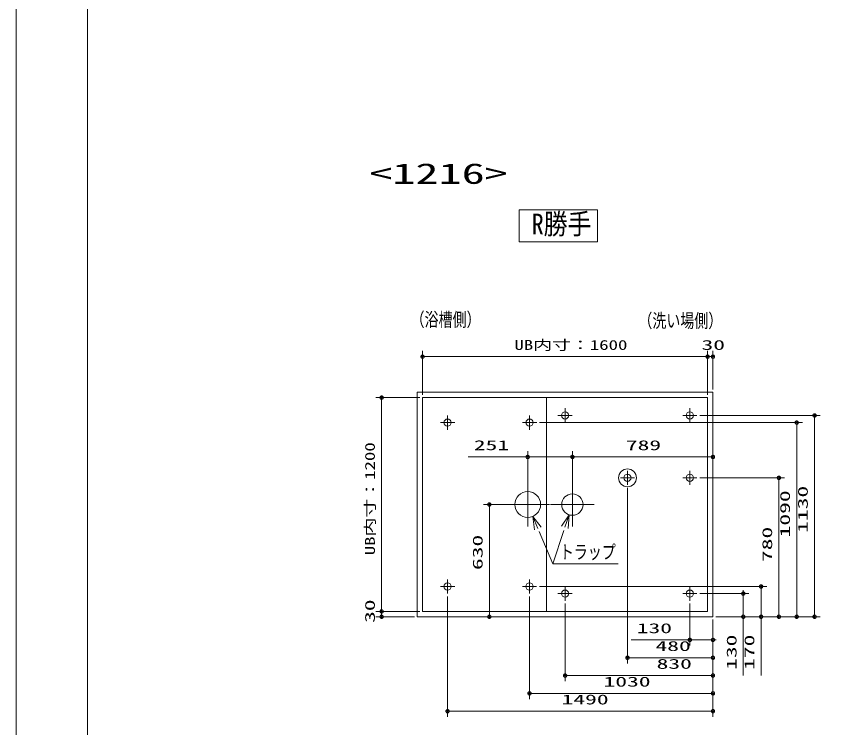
# Model space of a CAD drawing. Units: millimetres on the paper, scale 1:40. Extents: x -305 to 305, y -152 to 152.
# Drawn here: x -301 to -187, y -99.8 to 0 of the extents above; entities that cross this region are included whole.
import ezdxf
from ezdxf.enums import TextEntityAlignment as Align

# ---------------------------------------------------------------- set-up
doc = ezdxf.new("R2010")
doc.units = ezdxf.units.MM
for name, color, linetype, lineweight in [('0-1_HV', 7, 'Continuous', 9), ('0-2_0', 7, 'Continuous', 9), ('0-4_図面枠', 3, 'Continuous', 9), ('0-5_DEFPOINTS', 7, 'Continuous', 9)]:
    doc.layers.add(name, color=color, linetype=linetype, lineweight=lineweight)
doc.styles.add('ＭＳ ゴシック', font='')
doc.styles.get('ＭＳ ゴシック').set_extended_font_data('MS Gothic')

# ---------------------------------------------------------------- blocks, each defined once
blk = doc.blocks.new('_DOTSMALL')
at = {"layer": '0-2_0'}
for p, q in [((0.0746, 0.1), (-0.0746, 0.1)), ((0.1223, -0.0248), (-0.1223, -0.0248))]:
    blk.add_line(p, q, dxfattribs=at)
for points in [[(0.125, 0), (0.124, 0.0157), (0.1211, 0.0311), (0.1162, 0.046), (0.1095, 0.0602), (0.1011, 0.0735), (0.0911, 0.0856), (0.0797, 0.0963), (0.067, 0.1055), (0.0532, 0.1131), (0.0386, 0.1189), (0.0234, 0.1228), (0.0078, 0.1248), (-0.0078, 0.1248), (-0.0234, 0.1228), (-0.0386, 0.1189), (-0.0532, 0.1131), (-0.067, 0.1055), (-0.0797, 0.0963), (-0.0911, 0.0856), (-0.1011, 0.0735), (-0.1095, 0.0602), (-0.1162, 0.046), (-0.1211, 0.0311), (-0.124, 0.0157), (-0.125, 0), (0, 0)], [(-0.125, 0), (-0.124, -0.0157), (-0.1211, -0.0311), (-0.1162, -0.046), (-0.1095, -0.0602), (-0.1011, -0.0735), (-0.0911, -0.0856), (-0.0797, -0.0963), (-0.067, -0.1055), (-0.0532, -0.1131), (-0.0386, -0.1189), (-0.0234, -0.1228), (-0.0078, -0.1248), (0.0078, -0.1248), (0.0234, -0.1228), (0.0386, -0.1189), (0.0532, -0.1131), (0.067, -0.1055), (0.0797, -0.0963), (0.0911, -0.0856), (0.1011, -0.0735), (0.1095, -0.0602), (0.1162, -0.046), (0.1211, -0.0311), (0.124, -0.0157), (0.125, 0), (0, 0)]]:
    blk.add_lwpolyline(points, close=True, dxfattribs=at)
blk = doc.blocks.new('_OPEN30')
at = {"layer": '0-2_0'}
blk.add_line((0, 0), (-1, 0), dxfattribs=at)
blk.add_lwpolyline([(-1, 0.2679), (0, 0), (-1, -0.2679)], dxfattribs=at)

msp = doc.modelspace()

# ---------------------------------------------------------------- linework, layer by layer
at = {"layer": '0-1_HV'}
for p, q in [((-230.455, -27.144), (-230.455, -31.644)), ((-230.455, -27.144), (-219.455, -27.144)), ((-219.455, -27.144), (-219.455, -31.644)), ((-230.455, -31.644), (-219.455, -31.644)), ((-243.994, -53.115), (-243.994, -46.965)), ((-243.994, -47.765), (-203.994, -47.765)), ((-203.994, -53.115), (-203.994, -46.965)), ((-203.994, -53.115), (-203.994, -46.965)), ((-203.994, -47.765), (-203.244, -47.765)), ((-203.244, -52.365), (-203.244, -46.965)), ((-244.394, -53.515), (-250.544, -53.515)), ((-249.744, -83.515), (-249.744, -53.515)), ((-244.744, -52.765), (-203.244, -52.765)), ((-244.744, -52.765), (-244.744, -84.265)), ((-243.994, -53.515), (-243.994, -83.515)), ((-243.994, -53.515), (-203.994, -53.515)), ((-226.619, -53.515), (-226.619, -83.515)), ((-203.994, -53.515), (-203.994, -83.515)), ((-203.244, -52.765), (-203.244, -84.265)), ((-223.994, -55.015), (-223.994, -57.015)), ((-206.494, -55.015), (-206.494, -57.015)), ((-240.494, -56.015), (-240.494, -58.015)), ((-228.982, -56.015), (-228.982, -58.015)), ((-224.994, -56.015), (-222.994, -56.015)), ((-207.494, -56.015), (-205.494, -56.015)), ((-205.094, -56.015), (-188.194, -56.015)), ((-188.994, -56.015), (-188.994, -84.265)), ((-241.494, -57.015), (-239.494, -57.015)), ((-229.982, -57.015), (-227.982, -57.015)), ((-227.582, -57.015), (-190.694, -57.015)), ((-191.494, -57.015), (-191.494, -84.265)), ((-229.244, -68.115), (-229.244, -61.037)), ((-222.969, -68.115), (-222.969, -61.037)), ((-222.969, -68.115), (-222.969, -61.037)), ((-203.244, -64.905), (-203.244, -61.037)), ((-229.244, -61.837), (-237.606, -61.837)), ((-229.244, -61.837), (-222.969, -61.837)), ((-227.388, -61.837), (-225.532, -61.837)), ((-222.969, -61.837), (-203.244, -61.837)), ((-215.244, -63.765), (-215.244, -65.765)), ((-206.494, -63.765), (-206.494, -65.765)), ((-216.244, -64.765), (-214.244, -64.765)), ((-207.494, -64.765), (-205.494, -64.765)), ((-205.094, -64.765), (-193.194, -64.765)), ((-193.994, -64.765), (-193.994, -84.265)), ((-229.244, -65.453), (-229.244, -71.578)), ((-222.969, -65.453), (-222.969, -71.578)), ((-215.244, -66.165), (-215.244, -90.815)), ((-229.644, -68.515), (-235.426, -68.515)), ((-234.626, -68.515), (-234.626, -84.265)), ((-232.306, -68.515), (-226.181, -68.515)), ((-226.031, -68.515), (-219.906, -68.515)), ((-225.734, -76.819), (-227.635, -72.322)), ((-240.494, -79.015), (-240.494, -81.015)), ((-228.994, -79.015), (-228.994, -81.015)), ((-241.494, -80.015), (-239.494, -80.015)), ((-229.994, -80.015), (-227.994, -80.015)), ((-227.594, -80.015), (-195.694, -80.015)), ((-223.994, -80.015), (-223.994, -82.015)), ((-206.494, -80.015), (-206.494, -82.015)), ((-198.994, -82.409), (-198.994, -80.553)), ((-196.494, -80.015), (-196.494, -84.265)), ((-196.494, -82.409), (-196.494, -80.553)), ((-240.494, -81.415), (-240.494, -98.315)), ((-228.994, -81.415), (-228.994, -95.815)), ((-224.994, -81.015), (-222.994, -81.015)), ((-207.494, -81.015), (-205.494, -81.015)), ((-205.094, -81.015), (-198.194, -81.015)), ((-198.994, -81.015), (-198.994, -84.265)), ((-223.994, -82.415), (-223.994, -93.315)), ((-206.494, -82.415), (-206.494, -88.315)), ((-244.394, -83.515), (-250.544, -83.515)), ((-244.394, -83.515), (-250.544, -83.515)), ((-245.144, -84.265), (-250.544, -84.265)), ((-249.744, -84.265), (-249.744, -83.515)), ((-244.744, -84.265), (-203.244, -84.265)), ((-243.994, -83.515), (-203.994, -83.515)), ((-235.611, -84.265), (-233.826, -84.265)), ((-202.844, -84.265), (-195.694, -84.265)), ((-202.844, -84.265), (-198.194, -84.265)), ((-202.844, -84.265), (-190.694, -84.265)), ((-202.844, -84.265), (-193.194, -84.265)), ((-202.844, -84.265), (-188.194, -84.265)), ((-198.994, -84.265), (-198.994, -92.519)), ((-196.494, -84.265), (-196.494, -92.519)), ((-203.244, -84.665), (-203.244, -98.315)), ((-203.244, -84.665), (-203.244, -93.315)), ((-203.244, -84.665), (-203.244, -95.815)), ((-203.244, -84.665), (-203.244, -90.815)), ((-203.244, -84.665), (-203.244, -88.315)), ((-206.494, -87.515), (-214.748, -87.515)), ((-203.244, -87.515), (-206.494, -87.515)), ((-204.638, -87.515), (-202.782, -87.515)), ((-203.244, -90.015), (-215.244, -90.015)), ((-203.244, -92.515), (-223.994, -92.515)), ((-203.244, -95.015), (-228.994, -95.015)), ((-203.244, -97.515), (-240.494, -97.515))]:
    msp.add_line(p, q, dxfattribs=at)
msp.add_lwpolyline([(-216.539, -76.819), (-225.734, -76.819), (-224.176, -72.139)], dxfattribs=at)
for centre, radius in [((-223.994, -56.015), 0.5), ((-206.494, -56.015), 0.5), ((-240.494, -57.015), 0.5), ((-228.982, -57.015), 0.5), ((-215.244, -64.765), 1.25), ((-215.244, -64.765), 0.5), ((-206.494, -64.765), 0.5), ((-229.244, -68.515), 1.812), ((-222.969, -68.515), 1.5), ((-240.494, -80.015), 0.5), ((-228.994, -80.015), 0.5), ((-223.994, -81.015), 0.5), ((-206.494, -81.015), 0.5)]:
    msp.add_circle(centre, radius, dxfattribs=at)
at = {"layer": '0-4_図面枠'}
msp.add_lwpolyline([(-291.017, -138.498), (108.983, -138.498), (108.983, 138.502), (-291.017, 138.502)], close=True, dxfattribs=at)
at = {"layer": '0-5_DEFPOINTS'}
msp.add_line((-301.017, -148.498), (-301.017, 148.502), dxfattribs=at)

# ---------------------------------------------------------------- block references
at = {"layer": '0-1_HV', "xscale": 1.856, "yscale": 1.856}
for name, p, rotation in [('_DOTSMALL', (-243.994, -47.765), 180), ('_DOTSMALL', (-203.244, -47.765), 180), ('_DOTSMALL', (-249.744, -53.515), 90), ('_DOTSMALL', (-188.994, -56.015), 90), ('_DOTSMALL', (-191.494, -57.015), 90), ('_DOTSMALL', (-229.244, -61.837), 180), ('_DOTSMALL', (-222.969, -61.837), 180), ('_DOTSMALL', (-193.994, -64.765), 90), ('_DOTSMALL', (-234.626, -68.515), 90), ('_OPEN30', (-228.538, -70.185), 112.90995), ('_OPEN30', (-223.443, -69.938), 71.58123), ('_DOTSMALL', (-196.494, -80.015), 90), ('_DOTSMALL', (-198.994, -81.015), 90), ('_DOTSMALL', (-249.744, -83.515), 270), ('_DOTSMALL', (-249.744, -83.515), 270), ('_DOTSMALL', (-249.744, -84.265), 90), ('_DOTSMALL', (-234.626, -84.265), 270), ('_DOTSMALL', (-198.994, -84.265), 270), ('_DOTSMALL', (-196.494, -84.265), 270), ('_DOTSMALL', (-193.994, -84.265), 270), ('_DOTSMALL', (-191.494, -84.265), 270), ('_DOTSMALL', (-188.994, -84.265), 270), ('_DOTSMALL', (-206.494, -87.515), 180), ('_DOTSMALL', (-215.244, -90.015), 180), ('_DOTSMALL', (-223.994, -92.515), 180), ('_DOTSMALL', (-228.994, -95.015), 180), ('_DOTSMALL', (-240.494, -97.515), 180)]:
    msp.add_blockref(name, p, dxfattribs=dict(at, rotation=rotation))
for p in [(-203.994, -47.765), (-203.994, -47.765), (-222.969, -61.837), (-203.244, -61.837), (-203.244, -87.515), (-203.244, -90.015), (-203.244, -92.515), (-203.244, -95.015), (-203.244, -97.515)]:
    msp.add_blockref('_DOTSMALL', p, dxfattribs=at)

# ---------------------------------------------------------------- texts
at = {"layer": '0-1_HV', "style": 'ＭＳ ゴシック'}
for s, height, width, p in [('<1216>', 2.889, 1.65, (-251.485, -24.384)), ('R勝手', 2.889, 0.85, (-228.676, -31.449)), ('（浴槽側）', 1.921, 0.75, (-245.683, -44.091)), ('（洗い場側）', 1.921, 0.75, (-213.72, -44.252)), ('UB内寸：1600', 1.386, 1.4, (-231.114, -47.232)), ('30', 1.386, 1.75, (-204.861, -47.232)), ('251', 1.386, 1.75, (-236.806, -61.303)), ('789', 1.386, 1.75, (-215.47, -61.303)), ('トラップ', 1.921, 0.75, (-224.743, -76.713)), ('130', 1.386, 1.75, (-213.948, -86.982)), ('480', 1.386, 1.75, (-211.314, -89.482)), ('830', 1.386, 1.75, (-211.158, -91.982)), ('1030', 1.386, 1.75, (-218.603, -94.482)), ('1490', 1.386, 1.75, (-224.491, -96.982))]:
    msp.add_text(s, height=height, dxfattribs=dict(at, width=width)).set_placement(p, align=Align.BOTTOM_LEFT)
for s, width, p in [('UB内寸：1200', 1.4, (-250.277, -75.636)), ('1130', 1.75, (-189.527, -72.486)), ('1090', 1.75, (-192.027, -73.124)), ('780', 1.75, (-194.527, -76.585)), ('630', 1.75, (-235.159, -77.71)), ('30', 1.75, (-250.277, -85.132)), ('130', 1.75, (-199.527, -91.719)), ('170', 1.75, (-197.027, -91.719))]:
    msp.add_text(s, height=1.386, rotation=90, dxfattribs=dict(at, width=width)).set_placement(p, align=Align.BOTTOM_LEFT)

doc.saveas('drawing.dxf')
